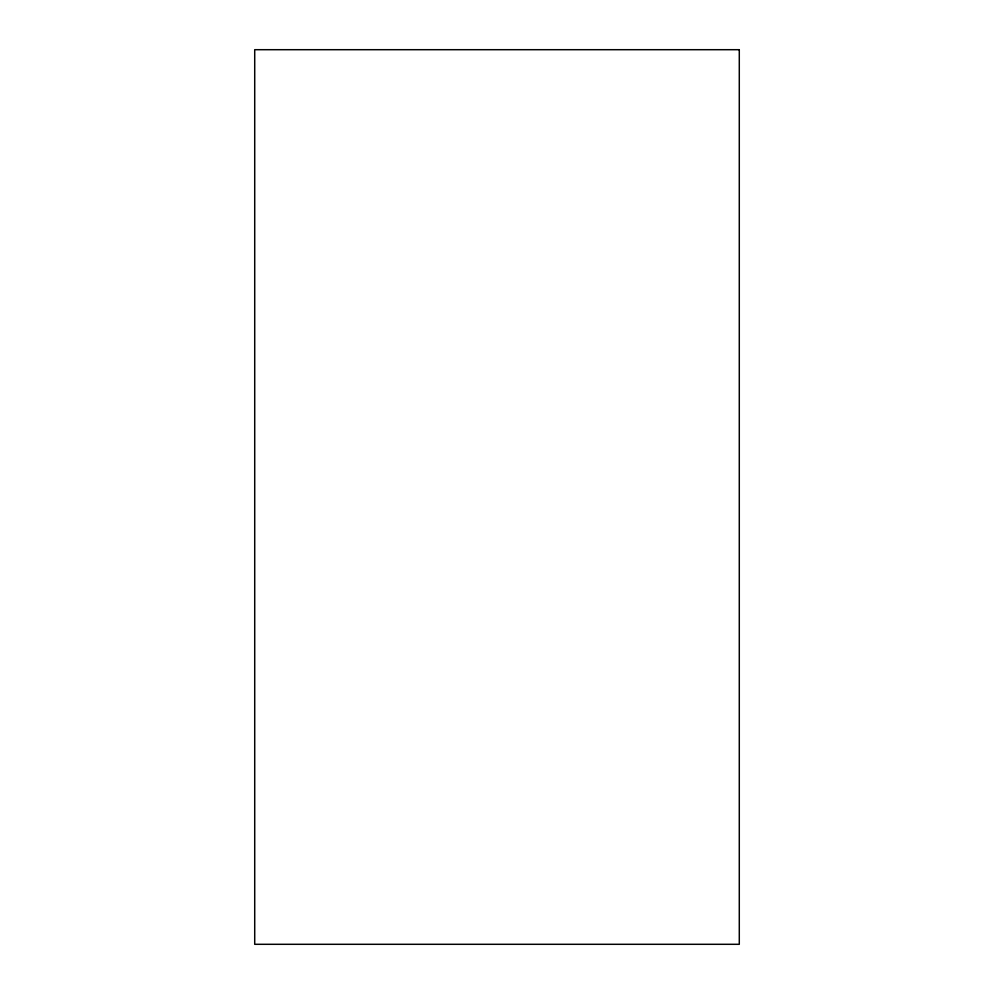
<?xml version="1.0" encoding="UTF-8"?>
<svg xmlns="http://www.w3.org/2000/svg" width="994" height="994" viewBox="0 0 994 994"><rect width="100%" height="100%" fill="white"/><g stroke="black" fill="none" stroke-linecap="round" stroke-linejoin="round"><path stroke-width="1.49" d="M739.287 49.7L254.712 49.7L254.712 944.3L739.287 944.3L739.287 49.7"/></g></svg>
